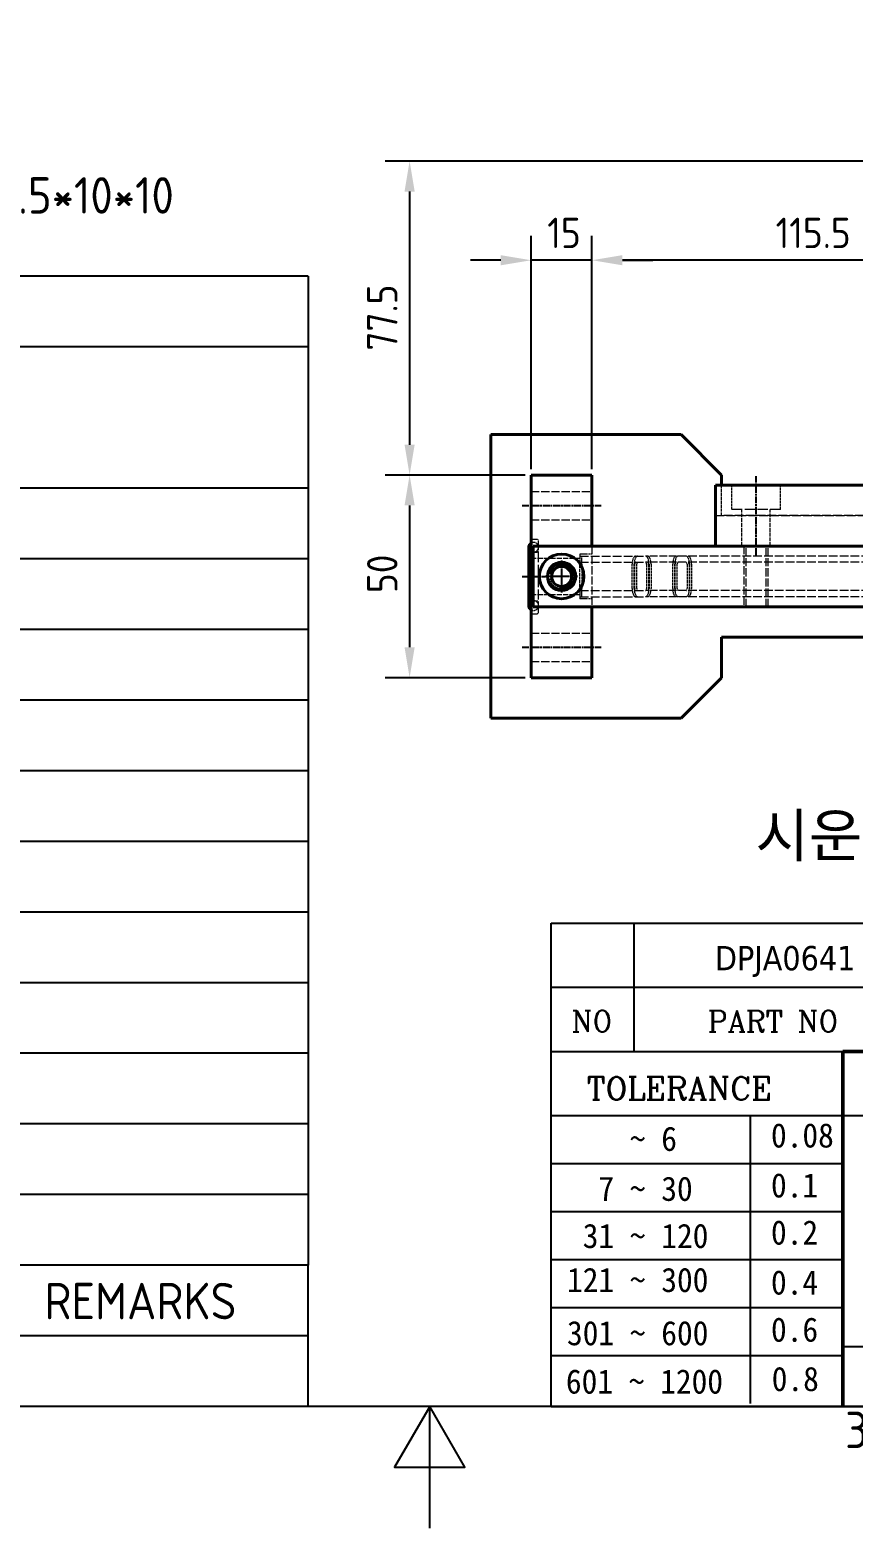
# Model space of a CAD drawing. Header units: millimetres. Extents: x 0 to 2375, y 0 to 3360.
# Drawn here: x 531.4 to 734.5, y 2469.1 to 2838.9 of the extents above; entities that cross this region are included whole.
import ezdxf
from ezdxf.enums import TextEntityAlignment as Align

# ---------------------------------------------------------------- set-up
doc = ezdxf.new("R2010")
doc.units = ezdxf.units.MM
doc.linetypes.add('DPJA0641_Hot Stamping Coil$0$CHAIN', pattern=[0.3543, 0.2362, -0.0295, 0.0591, -0.0295])
doc.linetypes.add('DPJA0641_Hot Stamping Coil$0$DASHED', pattern=[0.2067, 0.1654, -0.0413])
for name, color, linetype, lineweight in [('DPJA0641_Hot Stamping Coil$0$가려진 것(ISO)', 2, 'DPJA0641_Hot Stamping Coil$0$DASHED', 18), ('DPJA0641_Hot Stamping Coil$0$가시적인 것(ISO)', 3, 'Continuous', 40), ('DPJA0641_Hot Stamping Coil$0$가시적인 좁은 것(ISO)', 3, 'Continuous', 35), ('DPJA0641_Hot Stamping Coil$0$경계(ISO)', 7, 'Continuous', 25), ('DPJA0641_Hot Stamping Coil$0$기호(ISO)', 5, 'Continuous', 25), ('DPJA0641_Hot Stamping Coil$0$제목(ISO)', 5, 'Continuous', 50), ('DPJA0641_Hot Stamping Coil$0$중심 표식(ISO)', 1, 'Continuous', 25), ('DPJA0641_Hot Stamping Coil$0$중심선(ISO)', 1, 'Continuous', 25), ('DPJA0641_Hot Stamping Coil$0$치수(ISO)', 2, 'Continuous', 25)]:
    doc.layers.add(name, color=color, linetype=linetype, lineweight=lineweight)
doc.styles.add('DPJA0641_Hot Stamping Coil$0$HAN_291', font='')
doc.styles.add('DPJA0641_Hot Stamping Coil$0$RC_284', font='ROMANC.shx')
doc.styles.add('DPJA0641_Hot Stamping Coil$0$RC_287', font='ROMANC.shx')
doc.styles.add('DPJA0641_Hot Stamping Coil$0$문자 텍스트_PSTEK_POSCO', font='isocp.shx')
doc.styles.add('DPJA0641_Hot Stamping Coil$0$치수 텍스트_PSTEK_POSCO', font='isocp.shx')
doc.styles.add('DPJA0641_Hot Stamping Coil$0$텍스트 스타일198', font='tahoma.ttf')
doc.styles.get('DPJA0641_Hot Stamping Coil$0$HAN_291').set_extended_font_data('GulimChe')
doc.dimstyles.new('DPJA0641_Hot Stamping Coil$0$치수_PSTEK_POSCO', dxfattribs={"dimscale": 3, "dimtxt": 2.5, "dimasz": 2.5, "dimexe": 2, "dimexo": 0.5, "dimgap": 1, "dimtad": 1, "dimrnd": 1e-08, "dimdsep": 46, "dimtxsty": 'DPJA0641_Hot Stamping Coil$0$치수 텍스트_PSTEK_POSCO', "dimcen": 0.09, "dimdle": 10, "dimclrd": 7, "dimclre": 7, "dimclrt": 2, "dimadec": 1, "dimazin": 2, "dimtfac": 1, "dimtmove": 0, "dimatfit": 3, "dimfxl": 0, "dimtolj": 1, "dimlwd": -1, "dimlwe": -1, "dimarcsym": 0})

# ---------------------------------------------------------------- blocks, each defined once
blk = doc.blocks.new('DPJA0641_Hot Stamping Coil$0$경계 Default Border')
at = {"layer": 'DPJA0641_Hot Stamping Coil$0$경계(ISO)', "flags": 128}
for points in [[(10, 10), (10, 287), (410, 287), (410, 10), (10, 10)], [(210, 0), (210, 10), (207.11, 5), (212.89, 5), (210, 10)]]:
    blk.add_lwpolyline(points, dxfattribs=at)
at = {"layer": 'DPJA0641_Hot Stamping Coil$0$경계(ISO)', "color": 2, "insert": (244.17, 6.57), "char_height": 3, "attachment_point": 7, "style": 'DPJA0641_Hot Stamping Coil$0$문자 텍스트_PSTEK_POSCO'}
blk.add_mtext('3', dxfattribs=at)
blk = doc.blocks.new('DPJA0641_Hot Stamping Coil$0$제목 블록 PSTEK')
at = {"color": 180}
for p, q in [((182.48, 11.79), (182.48, 51.57)), ((182.48, 51.57), (372.48, 51.57)), ((189.27, 51.57), (189.27, 41.01)), ((182.48, 46.29), (372.48, 46.29)), ((182.48, 41.01), (206.45, 41.01)), ((182.48, 35.73), (206.45, 35.73)), ((198.86, 12.03), (198.86, 35.73)), ((206.45, 35.73), (372.48, 35.73)), ((182.48, 31.78), (206.45, 31.78)), ((182.48, 27.83), (206.45, 27.83)), ((182.48, 23.88), (206.45, 23.88)), ((182.48, 19.93), (206.45, 19.93)), ((206.45, 16.74), (255.92, 16.74)), ((182.48, 15.98), (206.45, 15.98)), ((182.48, 11.79), (372.48, 11.79))]:
    blk.add_line(p, q, dxfattribs=at)
at = {"color": 7, "lineweight": 50}
for p, q in [((206.45, 11.79), (206.45, 41.01)), ((206.45, 41.01), (372.48, 41.01))]:
    blk.add_line(p, q, dxfattribs=at)
at = {"layer": 'DPJA0641_Hot Stamping Coil$0$제목(ISO)', "lineweight": 18}
blk.add_line((182.48, 35.73), (182.48, 11.79), dxfattribs=at)
at = {"color": 2}
for s, height, style, p in [('NO', 1.742, 'DPJA0641_Hot Stamping Coil$0$RC_284', (184.14, 42.62)), ('PART NO', 1.742, 'DPJA0641_Hot Stamping Coil$0$RC_284', (195.34, 42.62)), (' TOLERANCE', 1.9, 'DPJA0641_Hot Stamping Coil$0$RC_287', (184.09, 37.01)), ('    ~ 6', 2, 'DPJA0641_Hot Stamping Coil$0$HAN_291', (183.77, 32.82)), ('0.08', 2, 'DPJA0641_Hot Stamping Coil$0$HAN_291', (200.55, 33.1)), ('0.1', 2, 'DPJA0641_Hot Stamping Coil$0$HAN_291', (200.55, 28.99)), ('  7 ~ 30', 2, 'DPJA0641_Hot Stamping Coil$0$HAN_291', (183.77, 28.71)), (' 31 ~ 120', 2, 'DPJA0641_Hot Stamping Coil$0$HAN_291', (183.77, 24.83)), ('0.2', 2, 'DPJA0641_Hot Stamping Coil$0$HAN_291', (200.55, 25.11)), ('121 ~ 300', 2, 'DPJA0641_Hot Stamping Coil$0$HAN_291', (183.77, 21.21)), ('0.4', 2, 'DPJA0641_Hot Stamping Coil$0$HAN_291', (200.55, 21)), ('301 ~ 600', 2, 'DPJA0641_Hot Stamping Coil$0$HAN_291', (183.77, 16.83)), ('0.6', 2, 'DPJA0641_Hot Stamping Coil$0$HAN_291', (200.55, 17.12)), ('601 ~ 1200', 2, 'DPJA0641_Hot Stamping Coil$0$HAN_291', (183.68, 12.85)), ('0.8', 2, 'DPJA0641_Hot Stamping Coil$0$HAN_291', (200.61, 13.06))]:
    blk.add_text(s, height=height, dxfattribs=dict(at, style=style)).set_placement(p)
at = {"layer": 'DPJA0641_Hot Stamping Coil$0$제목(ISO)', "color": 7, "style": 'DPJA0641_Hot Stamping Coil$0$텍스트 스타일198'}
for tag, p in [('부품_번호_001', (195.94, 47.68)), ('설명_001', (225.22, 48.16)), ('질량\\P3;_001', (350.31, 48.16)), ('1._MODEL_NAME_001', (327.29, 37.52)), ('제목_001', (328.48, 32.36)), ('부품_번호_001', (334.6, 26.81)), ('설계자_001', (209.96, 25.23)), ('점검자_001', (226.01, 25.23)), ('시트_크기_001', (260.81, 14.84)), ('프로젝트_001', (277.19, 14.84)), ('작성_날짜_001', (207.69, 13.27)), ('점검_날짜_001', (224.18, 13.27))]:
    blk.add_attdef(tag, p, '', height=2, dxfattribs=at)
for tag, p in [('재질', (295.48, 48.93)), ("3._Q'TY", (313.5, 48.93)), ('4._COLOR', (327.68, 48.93)), ('엔지니어링_승인자', (247.67, 26.23)), ('엔지니어링_승인_날짜', (247.67, 14.27))]:
    blk.add_attdef(tag, text='', height=2, dxfattribs=at).set_placement(p, align=Align.MIDDLE_CENTER)
blk = doc.blocks.new('*D275')
at = {"layer": 'Defpoints', "color": 0}
for p in [(785.54, 337.4), (625.04, 259.9), (655.04, 259.9)]:
    blk.add_point(p, dxfattribs=at)
at = {"layer": 'DPJA0641_Hot Stamping Coil$0$치수(ISO)', "color": 7}
for p, q in [((784.04, 337.4), (619.04, 337.4)), ((625.04, 329.9), (625.04, 267.4)), ((653.54, 259.9), (619.04, 259.9))]:
    blk.add_line(p, q, dxfattribs=at)
for points in [[(623.79, 329.9), (626.29, 329.9), (625.04, 337.4)], [(623.79, 267.4), (626.29, 267.4), (625.04, 259.9)]]:
    blk.add_solid(points, dxfattribs=at)
at = {"layer": 'DPJA0641_Hot Stamping Coil$0$치수(ISO)', "color": 2, "insert": (618.29, 290.62), "char_height": 7.5, "attachment_point": 4, "rotation": 90, "style": 'DPJA0641_Hot Stamping Coil$0$치수 텍스트_PSTEK_POSCO'}
blk.add_mtext('\\A1;77.5', dxfattribs=at)
blk = doc.blocks.new('*D276')
at = {"layer": 'Defpoints', "color": 0}
for p in [(655.04, 259.9), (625.04, 209.9), (655.04, 209.9)]:
    blk.add_point(p, dxfattribs=at)
at = {"layer": 'DPJA0641_Hot Stamping Coil$0$치수(ISO)', "color": 7}
for p, q in [((653.54, 259.9), (619.04, 259.9)), ((625.04, 252.4), (625.04, 217.4)), ((653.54, 209.9), (619.04, 209.9))]:
    blk.add_line(p, q, dxfattribs=at)
for points in [[(623.79, 252.4), (626.29, 252.4), (625.04, 259.9)], [(623.79, 217.4), (626.29, 217.4), (625.04, 209.9)]]:
    blk.add_solid(points, dxfattribs=at)
at = {"layer": 'DPJA0641_Hot Stamping Coil$0$치수(ISO)', "color": 2, "insert": (618.29, 230.77), "char_height": 7.5, "attachment_point": 4, "rotation": 90, "style": 'DPJA0641_Hot Stamping Coil$0$치수 텍스트_PSTEK_POSCO'}
blk.add_mtext('\\A1;50', dxfattribs=at)
blk = doc.blocks.new('*D277')
at = {"layer": 'Defpoints', "color": 0}
for p in [(655.04, 312.94), (655.04, 259.9), (670.04, 259.9)]:
    blk.add_point(p, dxfattribs=at)
at = {"layer": 'DPJA0641_Hot Stamping Coil$0$치수(ISO)', "color": 7}
for p, q in [((655.04, 261.4), (655.04, 318.94)), ((670.04, 261.4), (670.04, 318.94)), ((647.54, 312.94), (640.04, 312.94)), ((670.04, 312.94), (655.04, 312.94)), ((677.54, 312.94), (685.04, 312.94))]:
    blk.add_line(p, q, dxfattribs=at)
for points in [[(647.54, 314.19), (647.54, 311.69), (655.04, 312.94)], [(677.54, 314.19), (677.54, 311.69), (670.04, 312.94)]]:
    blk.add_solid(points, dxfattribs=at)
at = {"layer": 'DPJA0641_Hot Stamping Coil$0$치수(ISO)', "color": 2, "insert": (659.01, 319.69), "char_height": 7.5, "attachment_point": 4, "style": 'DPJA0641_Hot Stamping Coil$0$치수 텍스트_PSTEK_POSCO'}
blk.add_mtext('\\A1;15', dxfattribs=at)
blk = doc.blocks.new('*D278')
at = {"layer": 'Defpoints', "color": 0}
for p in [(670.04, 312.94), (670.04, 259.9), (785.54, 222.4)]:
    blk.add_point(p, dxfattribs=at)
at = {"layer": 'DPJA0641_Hot Stamping Coil$0$치수(ISO)', "color": 7}
for p, q in [((670.04, 261.4), (670.04, 318.94)), ((785.54, 223.9), (785.54, 318.94)), ((778.04, 312.94), (677.54, 312.94))]:
    blk.add_line(p, q, dxfattribs=at)
for points in [[(677.54, 314.19), (677.54, 311.69), (670.04, 312.94)], [(778.04, 314.19), (778.04, 311.69), (785.54, 312.94)]]:
    blk.add_solid(points, dxfattribs=at)
at = {"layer": 'DPJA0641_Hot Stamping Coil$0$치수(ISO)', "color": 2, "insert": (715.36, 319.69), "char_height": 7.5, "attachment_point": 4, "style": 'DPJA0641_Hot Stamping Coil$0$치수 텍스트_PSTEK_POSCO'}
blk.add_mtext('\\A1;115.5', dxfattribs=at)
blk = doc.blocks.new('DPJA0641_Hot Stamping Coil$0$PARTS LIST')
at = {"layer": 'DPJA0641_Hot Stamping Coil$0$기호(ISO)'}
for p, q in [((200, 102.99), (10, 102.99)), ((200, 102.99), (200, 21.62)), ((200, 97.18), (10, 97.18)), ((200, 85.55), (10, 85.55)), ((200, 79.74), (10, 79.74)), ((200, 73.93), (10, 73.93)), ((200, 68.12), (10, 68.12)), ((200, 62.31), (10, 62.31)), ((200, 56.5), (10, 56.5)), ((200, 50.68), (10, 50.68)), ((200, 44.87), (10, 44.87)), ((200, 39.06), (10, 39.06)), ((200, 33.25), (10, 33.25)), ((200, 27.44), (10, 27.44)), ((200, 21.62), (10, 21.62)), ((200, 15.81), (200, 21.62)), ((200, 15.81), (10, 15.81)), ((200, 10), (200, 15.81)), ((200, 10), (10, 10))]:
    blk.add_line(p, q, dxfattribs=at)
at = {"layer": 'DPJA0641_Hot Stamping Coil$0$기호(ISO)', "color": 2, "insert": (178.31, 17.17), "char_height": 3, "attachment_point": 7, "style": 'DPJA0641_Hot Stamping Coil$0$문자 텍스트_PSTEK_POSCO'}
blk.add_mtext('REMARKS', dxfattribs=at)
blk = doc.blocks.new('DPJA0641_Hot Stamping Coil')
at = {"layer": 'DPJA0641_Hot Stamping Coil$0$가려진 것(ISO)', "color": 1, "ltscale": 12.094824}
for p, q in [((655.045, 255.896), (670.045, 255.896)), ((655.045, 248.896), (670.045, 248.896)), ((670.045, 242.396), (670.045, 227.396)), ((655.045, 220.896), (670.045, 220.896)), ((655.045, 213.896), (670.045, 213.896))]:
    blk.add_line(p, q, dxfattribs=at)
at = {"layer": 'DPJA0641_Hot Stamping Coil$0$가려진 것(ISO)', "color": 7, "ltscale": 4.761642}
blk.add_line((702.045, 249.896), (702.045, 257.396), dxfattribs=at)
at = {"layer": 'DPJA0641_Hot Stamping Coil$0$가려진 것(ISO)', "ltscale": 3.809293}
for p, q in [((704.545, 251.396), (704.545, 257.396)), ((716.545, 251.396), (716.545, 257.396)), ((667.545, 237.896), (667.545, 231.896)), ((679.974, 231.896), (679.974, 237.896)), ((680.474, 231.896), (680.474, 237.896)), ((680.595, 231.896), (680.595, 237.896)), ((681.095, 231.896), (681.095, 237.896)), ((683.495, 237.896), (683.495, 231.896)), ((683.995, 237.896), (683.995, 231.896)), ((684.116, 237.896), (684.116, 231.896)), ((684.616, 237.896), (684.616, 231.896)), ((689.974, 231.896), (689.974, 237.896)), ((690.474, 231.896), (690.474, 237.896)), ((690.595, 231.896), (690.595, 237.896)), ((691.095, 231.896), (691.095, 237.896)), ((693.495, 237.896), (693.495, 231.896)), ((693.995, 237.896), (693.995, 231.896)), ((694.116, 237.896), (694.116, 231.896)), ((694.616, 237.896), (694.616, 231.896))]:
    blk.add_line(p, q, dxfattribs=at)
at = {"layer": 'DPJA0641_Hot Stamping Coil$0$가려진 것(ISO)', "ltscale": 13.05473}
blk.add_line((700.545, 249.896), (870.545, 249.896), dxfattribs=at)
at = {"layer": 'DPJA0641_Hot Stamping Coil$0$가려진 것(ISO)', "color": 7, "ltscale": 13.05473}
blk.add_line((872.045, 249.896), (702.045, 249.896), dxfattribs=at)
at = {"layer": 'DPJA0641_Hot Stamping Coil$0$가려진 것(ISO)', "ltscale": 15.198803}
blk.add_line((716.545, 251.396), (704.545, 251.396), dxfattribs=at)
at = {"layer": 'DPJA0641_Hot Stamping Coil$0$가려진 것(ISO)', "ltscale": 5.71399}
for p, q in [((707.045, 242.396), (707.045, 251.396)), ((714.045, 242.396), (714.045, 251.396))]:
    blk.add_line(p, q, dxfattribs=at)
at = {"layer": 'DPJA0641_Hot Stamping Coil$0$가려진 것(ISO)', "color": 1, "ltscale": 0.888758}
for p, q in [((655.045, 244.096), (656.445, 244.096)), ((655.045, 240.896), (656.445, 240.896)), ((655.045, 228.896), (656.445, 228.896)), ((655.045, 225.696), (656.445, 225.696))]:
    blk.add_line(p, q, dxfattribs=at)
at = {"layer": 'DPJA0641_Hot Stamping Coil$0$가려진 것(ISO)', "color": 1, "ltscale": 14.861053}
blk.add_line((656.845, 226.096), (656.845, 243.696), dxfattribs=at)
at = {"layer": 'DPJA0641_Hot Stamping Coil$0$가려진 것(ISO)', "color": 1, "ltscale": 1.994494}
for p, q in [((667.045, 240.396), (667.045, 238.396)), ((667.045, 231.396), (667.045, 229.396))]:
    blk.add_line(p, q, dxfattribs=at)
at = {"layer": 'DPJA0641_Hot Stamping Coil$0$가려진 것(ISO)', "color": 1, "ltscale": 1.904597}
for p, q in [((670.045, 240.396), (667.045, 240.396)), ((670.045, 229.396), (667.045, 229.396))]:
    blk.add_line(p, q, dxfattribs=at)
at = {"layer": 'DPJA0641_Hot Stamping Coil$0$가려진 것(ISO)', "ltscale": 12.094824}
for p, q in [((670.045, 242.396), (670.045, 227.396)), ((707.545, 242.396), (707.545, 227.396)), ((708.086, 227.396), (708.086, 242.396)), ((713.003, 227.396), (713.003, 242.396)), ((713.545, 227.396), (713.545, 242.396))]:
    blk.add_line(p, q, dxfattribs=at)
at = {"layer": 'DPJA0641_Hot Stamping Coil$0$가려진 것(ISO)', "color": 1, "ltscale": 7.618686}
for p, q in [((655.045, 239.396), (667.045, 239.396)), ((655.045, 230.396), (667.045, 230.396))]:
    blk.add_line(p, q, dxfattribs=at)
at = {"layer": 'DPJA0641_Hot Stamping Coil$0$가려진 것(ISO)', "ltscale": 13.096791}
for p, q in [((667.045, 239.896), (683.288, 239.896)), ((667.045, 238.396), (683.288, 238.396)), ((667.045, 231.396), (683.288, 231.396)), ((667.045, 229.896), (683.288, 229.896))]:
    blk.add_line(p, q, dxfattribs=at)
at = {"layer": 'DPJA0641_Hot Stamping Coil$0$가려진 것(ISO)', "color": 1, "ltscale": 4.444192}
blk.add_line((667.045, 231.396), (667.045, 238.396), dxfattribs=at)
at = {"layer": 'DPJA0641_Hot Stamping Coil$0$가려진 것(ISO)', "ltscale": 1.994494}
for p, q in [((667.545, 237.896), (667.545, 239.896)), ((667.545, 229.896), (667.545, 231.896))]:
    blk.add_line(p, q, dxfattribs=at)
at = {"layer": 'DPJA0641_Hot Stamping Coil$0$가려진 것(ISO)', "ltscale": 11.403109}
for p, q in [((693.288, 239.896), (683.288, 239.896)), ((693.288, 238.396), (683.288, 238.396)), ((693.288, 231.396), (683.288, 231.396)), ((693.288, 229.896), (683.288, 229.896))]:
    blk.add_line(p, q, dxfattribs=at)
at = {"layer": 'DPJA0641_Hot Stamping Coil$0$가려진 것(ISO)', "ltscale": 12.915457}
for p, q in [((925.545, 239.896), (693.288, 239.896)), ((925.545, 238.396), (693.288, 238.396)), ((925.545, 231.396), (693.288, 231.396)), ((925.545, 229.896), (693.288, 229.896))]:
    blk.add_line(p, q, dxfattribs=at)
at = {"layer": 'DPJA0641_Hot Stamping Coil$0$가려진 것(ISO)', "color": 1, "ltscale": 0.398819}
for centre, start, end in [((656.445, 243.696), 0, 90), ((656.445, 241.296), 270, 0), ((656.445, 228.496), 0, 90), ((656.445, 226.096), 270, 0)]:
    blk.add_arc(centre, 0.4, start, end, dxfattribs=at)
at = {"layer": 'DPJA0641_Hot Stamping Coil$0$가려진 것(ISO)', "ltscale": 2.393412}
for centre, start, end in [((655.645, 242.096), 180, 0), ((655.645, 227.696), 0, 180)]:
    blk.add_arc(centre, 1.2, start, end, dxfattribs=at)
at = {"layer": 'DPJA0641_Hot Stamping Coil$0$가려진 것(ISO)', "ltscale": 1.595575}
for centre, start, end in [((655.645, 242.096), 0, 120), ((655.645, 227.696), 240, 0)]:
    blk.add_arc(centre, 1.2, start, end, dxfattribs=at)
at = {"layer": 'DPJA0641_Hot Stamping Coil$0$가려진 것(ISO)', "color": 1, "ltscale": 2.326926}
blk.add_arc((662.545, 234.896), 3, 190, 260, dxfattribs=at)
at = {"layer": 'DPJA0641_Hot Stamping Coil$0$가려진 것(ISO)', "ltscale": 2.077476}
for centre, major_axis, start_param, end_param in [((680.802, 237.896), (0, 2), 0, 1.5707963), ((681.302, 237.896), (0, 2), 0, 1.5707963), ((683.288, 237.896), (0, -2), 1.5707963, 3.1415927), ((683.788, 237.896), (0, -2), 1.5707963, 3.1415927), ((690.802, 237.896), (0, 2), 0, 1.5707963), ((691.302, 237.896), (0, -2), 3.1415927, 4.712389), ((693.288, 237.896), (0, 2), 4.712389, 6.2831853), ((693.788, 237.896), (0, -2), 1.5707963, 3.1415927), ((680.802, 231.896), (0, -2), 4.712389, 6.2831853), ((681.302, 231.896), (0, 2), 1.5707963, 3.1415927), ((683.288, 231.896), (0, -2), 0, 1.5707963), ((683.788, 231.896), (0, 2), 3.1415927, 4.712389), ((690.802, 231.896), (0, 2), 1.5707963, 3.1415927), ((691.302, 231.896), (0, 2), 1.5707963, 3.1415927), ((693.288, 231.896), (0, -2), 0, 1.5707963), ((693.788, 231.896), (0, -2), 0, 1.5707963)]:
    blk.add_ellipse(centre, major_axis=major_axis, ratio=0.4142136, start_param=start_param, end_param=end_param, dxfattribs=at)
at = {"layer": 'DPJA0641_Hot Stamping Coil$0$가려진 것(ISO)', "ltscale": 0.519294}
for centre, major_axis, start_param, end_param in [((680.802, 237.896), (0, 0.5), 0, 1.5707963), ((681.302, 237.896), (0, 0.5), 0, 1.5707963), ((683.288, 237.896), (0, -0.5), 1.5707963, 3.1415927), ((683.788, 237.896), (0, -0.5), 1.5707963, 3.1415927), ((690.802, 237.896), (0, 0.5), 0, 1.5707963), ((691.302, 237.896), (0, -0.5), 3.1415927, 4.712389), ((693.288, 237.896), (0, 0.5), 4.712389, 6.2831853), ((693.788, 237.896), (0, -0.5), 1.5707963, 3.1415927), ((680.802, 231.896), (0, -0.5), 4.712389, 6.2831853), ((681.302, 231.896), (0, 0.5), 1.5707963, 3.1415927), ((683.288, 231.896), (0, -0.5), 0, 1.5707963), ((683.788, 231.896), (0, 0.5), 3.1415927, 4.712389), ((690.802, 231.896), (0, 0.5), 1.5707963, 3.1415927), ((691.302, 231.896), (0, 0.5), 1.5707963, 3.1415927), ((693.288, 231.896), (0, -0.5), 0, 1.5707963), ((693.788, 231.896), (0, -0.5), 0, 1.5707963)]:
    blk.add_ellipse(centre, major_axis=major_axis, ratio=0.4142136, start_param=start_param, end_param=end_param, dxfattribs=at)
at = {"layer": 'DPJA0641_Hot Stamping Coil$0$가시적인 것(ISO)', "color": 7}
for p, q in [((692.045, 269.896), (645.045, 269.896)), ((645.045, 269.896), (645.045, 199.896)), ((692.045, 269.896), (702.045, 259.896)), ((702.045, 257.396), (702.045, 259.896)), ((702.045, 209.896), (702.045, 219.896)), ((702.045, 219.896), (785.545, 219.896)), ((702.045, 209.896), (692.045, 199.896)), ((645.045, 199.896), (692.045, 199.896))]:
    blk.add_line(p, q, dxfattribs=at)
at = {"layer": 'DPJA0641_Hot Stamping Coil$0$가시적인 것(ISO)', "color": 1}
for p, q in [((655.045, 209.896), (655.045, 259.896)), ((655.045, 259.896), (670.045, 259.896)), ((670.045, 259.896), (670.045, 242.396)), ((670.045, 227.396), (670.045, 209.896)), ((655.045, 209.896), (670.045, 209.896))]:
    blk.add_line(p, q, dxfattribs=at)
at = {"layer": 'DPJA0641_Hot Stamping Coil$0$가시적인 것(ISO)'}
for p, q in [((700.545, 242.396), (700.545, 257.396)), ((700.545, 257.396), (785.545, 257.396)), ((654.445, 242.096), (654.445, 227.696)), ((655.545, 227.396), (655.545, 242.396)), ((655.545, 242.396), (785.545, 242.396)), ((785.545, 242.396), (700.545, 242.396)), ((655.545, 227.396), (785.545, 227.396))]:
    blk.add_line(p, q, dxfattribs=at)
for radius in [5.5, 3.5]:
    blk.add_circle((662.545, 234.896), radius, dxfattribs=at)
at = {"layer": 'DPJA0641_Hot Stamping Coil$0$가시적인 것(ISO)', "color": 1}
blk.add_circle((662.545, 234.896), 2.458, dxfattribs=at)
at = {"layer": 'DPJA0641_Hot Stamping Coil$0$가시적인 것(ISO)'}
for centre, start, end in [((655.645, 242.096), 120, 180), ((655.645, 227.696), 180, 240)]:
    blk.add_arc(centre, 1.2, start, end, dxfattribs=at)
at = {"layer": 'DPJA0641_Hot Stamping Coil$0$가시적인 좁은 것(ISO)', "color": 1}
blk.add_arc((662.545, 234.896), 3, 260, 170, dxfattribs=at)
at = {"layer": 'DPJA0641_Hot Stamping Coil$0$중심 표식(ISO)', "linetype": 'DPJA0641_Hot Stamping Coil$0$CHAIN', "ltscale": 2.932376}
for p, q in [((662.545, 238.855), (662.545, 230.938)), ((666.503, 234.896), (658.586, 234.896))]:
    blk.add_line(p, q, dxfattribs=at)
at = {"layer": 'DPJA0641_Hot Stamping Coil$0$중심선(ISO)', "linetype": 'DPJA0641_Hot Stamping Coil$0$CHAIN', "ltscale": 7.222748}
for p, q in [((710.545, 240.146), (710.545, 259.646)), ((652.795, 252.396), (672.295, 252.396)), ((652.795, 217.396), (672.295, 217.396))]:
    blk.add_line(p, q, dxfattribs=at)
at = {"layer": 'DPJA0641_Hot Stamping Coil$0$중심선(ISO)', "linetype": 'DPJA0641_Hot Stamping Coil$0$CHAIN', "ltscale": 2.185275}
blk.add_line((652.795, 234.896), (658.695, 234.896), dxfattribs=at)
at = {"xscale": 3, "yscale": 3, "zscale": 3}
blk.add_blockref('DPJA0641_Hot Stamping Coil$0$경계 Default Border', (0, 0), dxfattribs=at)
ref = blk.add_blockref('DPJA0641_Hot Stamping Coil$0$제목 블록 PSTEK', (112.573, -5.373), dxfattribs=dict(xscale=3, yscale=3, zscale=3))
ref.add_attrib('부품_번호_001', 'DPJA0641', (1116.359, 75.045), dxfattribs={"layer": 'DPJA0641_Hot Stamping Coil$0$제목(ISO)', "color": 7, "height": 6, "style": 'DPJA0641_Hot Stamping Coil$0$텍스트 스타일198'})
ref.add_attrib('부품_번호_001', 'DPJA0641', (700.381, 137.669), dxfattribs={"layer": 'DPJA0641_Hot Stamping Coil$0$제목(ISO)', "color": 7, "height": 6, "style": 'DPJA0641_Hot Stamping Coil$0$텍스트 스타일198'})
at = {"layer": 'DPJA0641_Hot Stamping Coil$0$기호(ISO)', "xscale": 3, "yscale": 3, "zscale": 3}
blk.add_blockref('DPJA0641_Hot Stamping Coil$0$PARTS LIST', (0, 0), dxfattribs=at)
at = {"layer": 'DPJA0641_Hot Stamping Coil$0$기호(ISO)', "color": 2, "insert": (350.531, 382.058), "char_height": 9, "width": 346.08105, "attachment_point": 4, "line_spacing_factor": 1.78626, "style": 'DPJA0641_Hot Stamping Coil$0$문자 텍스트_PSTEK_POSCO'}
blk.add_mtext('{\\fISOCP|b0|i0;\\H9.0000;- 코일_사각동파이프(T/P)  t=1.5*10*8\\P- 길이 : : 약 6M\\P- 코일갭 : 5mm\\P- 코일 턴수 : 10턴\\P- 코일리드_\\fSystem|b0|i0;\\H9.0000;사각동파이프\\fISOCP|b0|i0;\\H9.0000;(T/P)  t=1.5*10*10}', dxfattribs=at)
at = {"layer": 'DPJA0641_Hot Stamping Coil$0$기호(ISO)', "color": 2, "insert": (710.395, 170.38), "char_height": 10.5, "width": 258.39512, "attachment_point": 4, "style": 'DPJA0641_Hot Stamping Coil$0$치수 텍스트_PSTEK_POSCO'}
blk.add_mtext('{\\fISOCP|b0|i0;\\H10.5000;시운전 진행 후 케스터블 처리 할 것.}', dxfattribs=at)
at = {"layer": 'DPJA0641_Hot Stamping Coil$0$치수(ISO)', "color": 7}
for base, p1, p2, angle, override, picture, middle in [((625.045, 259.896), (785.545, 337.396), (655.045, 259.896), 270, {"dimdec": 2, "dimtp": 0, "dimtm": 0, "dimtdec": 2, "dimtofl": 0, "dimatfit": 1}, '*D275', (625.045, 298.646)), ((655.045, 312.938), (670.045, 259.896), (655.045, 259.896), 180, {"dimdec": 2, "dimtp": 0, "dimtm": 0, "dimtdec": 2, "dimtofl": 1, "dimatfit": 1}, '*D277', (662.545, 312.938)), ((670.045, 312.938), (785.545, 222.396), (670.045, 259.896), 180, {"dimdec": 2, "dimtp": 0, "dimtm": 0, "dimtdec": 2, "dimtofl": 0, "dimatfit": 1}, '*D278', (724.519, 312.938)), ((625.045, 209.896), (655.045, 259.896), (655.045, 209.896), 270, {"dimdec": 2, "dimtp": 0, "dimtm": 0, "dimtdec": 2, "dimtofl": 0, "dimatfit": 1}, '*D276', (625.045, 234.896))]:
    dim = blk.add_linear_dim(base=base, p1=p1, p2=p2, angle=angle, dimstyle='DPJA0641_Hot Stamping Coil$0$치수_PSTEK_POSCO', override=override, dxfattribs=at)
    dim.commit()
    dim.dimension.update_dxf_attribs({"geometry": picture, "text_midpoint": middle, "dimtype": 128})

msp = doc.modelspace()

# ---------------------------------------------------------------- block references
msp.add_blockref('DPJA0641_Hot Stamping Coil', (0, 2469.13))

doc.saveas('drawing.dxf')
